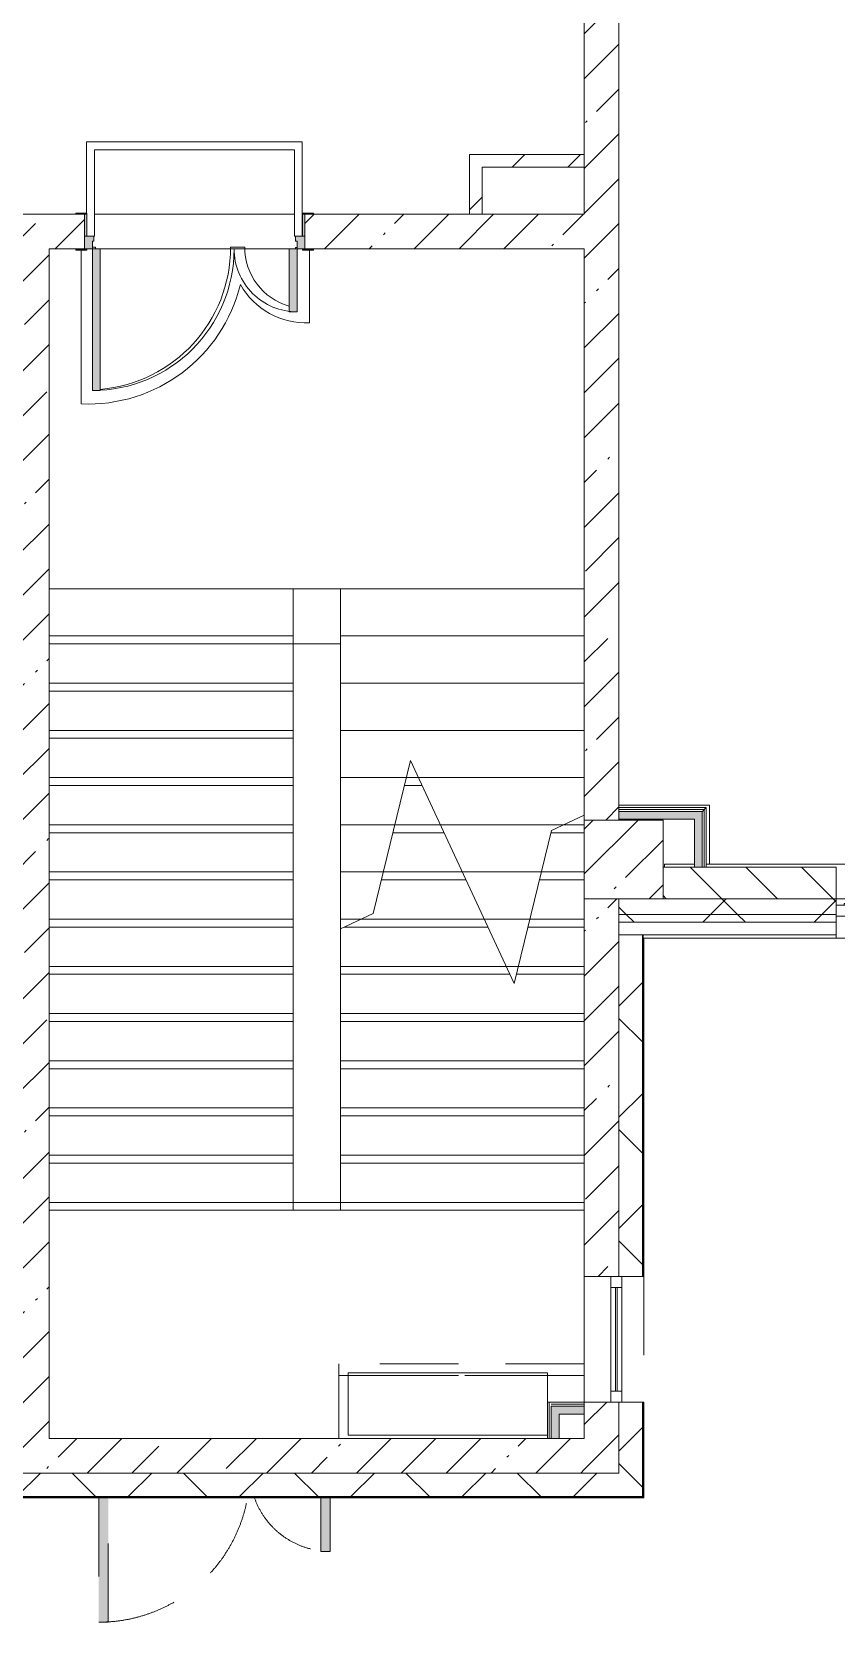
# Model space of a CAD drawing. Header units: millimetres. Extents: x -6228 to 200708, y -8553 to 29014.
# Drawn here: x 71970 to 77080, y -1048 to 9060 of the extents above; entities that cross this region are included whole.
import ezdxf

# ---------------------------------------------------------------- set-up
doc = ezdxf.new("R2010")
doc.units = ezdxf.units.MM
doc.linetypes.add('200_ШТРИХ__ш1_п0_6_', pattern=[800, 500, -300])
for name, color, linetype, lineweight in [('A-DETL-MBND-1', 7, '200_ШТРИХ__ш1_п0_6_', 9), ('A-GLAZ', 7, 'Continuous', 5), ('A-WALL', 7, 'Continuous', 5), ('A-WALL-3', 7, 'Continuous', 9), ('I-WALL', 7, 'Continuous', 5), ('S-COLS', 7, 'Continuous', 5), ('S-STRS', 7, 'Continuous', 5), ('S-STRS-MBND', 7, 'Continuous', 5)]:
    doc.layers.add(name, color=color, linetype=linetype, lineweight=lineweight)
for name, color, linetype, lineweight, true_color in [('A-DOOR-2', 7, 'Continuous', 5, 0xe2e2e2), ('A-DOOR-3', 7, 'Continuous', 5, 0xaaaaaa), ('A-DOOR-FRAM-1', 7, 'Continuous', 5, 0xe2e2e2), ('A-DOOR-FRAM-3', 7, 'Continuous', 5, 0xaaaaaa), ('A-FLOR-1', 7, 'Continuous', 5, 0xaaaaaa), ('I-WALL-1', 7, 'Continuous', 5, 0xe7e7e7)]:
    doc.layers.add(name, color=color, linetype=linetype, lineweight=lineweight, true_color=true_color)
pattern_1 = [(45, (0, 0), (-353.5534, 353.5534), []), (135, (0, 0), (-353.5534, -353.5534), [])]
pattern_2 = [(45, (0, 0), (-285.1231, 285.1231), []), (45, (285.12, 0), (-285.1231, 285.1231), [504.031, -100.806, 16.764, -84.042])]
pattern_3 = [(45, (0, 0), (-176.7767, 176.7767), [])]
pattern_4 = [(45, (0, 0), (-530.33, 530.33), []), (135, (0, 0), (-530.33, -530.33), [])]

# ---------------------------------------------------------------- blocks, each defined once
blk = doc.blocks.new('BSC_Колонна _Прямоугольная - 500х500-V13-2_1_3_птичка копия 1')
at = {"layer": 'S-COLS'}
h = blk.add_hatch(dxfattribs=at)
h.set_pattern_fill('FP_15', color=256, style=0, pattern_type=2)
h.set_pattern_definition([(45, (-75730, -3800), (-285.1231, 285.1231), []), (45, (-75444.88, -3800), (-285.1231, 285.1231), [504.031, -100.806, 16.764, -84.042])])
h.paths.add_polyline_path([(-250, -250), (250, -250), (250, 250), (-250, 250), (-250, -225)])
for p, q in [((250, 250), (-250, 250)), ((-250, 250), (-250, -250)), ((250, -250), (250, 250)), ((-250, -250), (250, -250))]:
    blk.add_line(p, q, dxfattribs=at)
blk = doc.blocks.new('110_Дверь_СКБ_2Ст - Д-1 Лестничная клетка EIS60-24319353-2_1_3_птичка копия 1')
at = {"layer": 'A-DOOR-2'}
for points in [[(612.5, 1010), (612.5, 110), (662.5, 110), (662.5, 1010)], [(-587.5, 510), (-637.5, 510), (-637.5, 110), (-587.5, 110), (-587.5, 256)], [(712.5, 30), (697.5, 30), (697.5, -110), (712.5, -110)]]:
    blk.add_hatch(color=256, dxfattribs=at).paths.add_polyline_path(points)
h = blk.add_hatch(color=256, dxfattribs=at)
h.paths.add_polyline_path([(662.5, 110), (662.5, 60), (652.5, 60), (652.5, 30), (712.5, 30), (712.5, 110)])
h.paths.add_polyline_path([(-637.5, 110), (-687.5, 110), (-687.5, 30), (-627.5, 30), (-627.5, 60), (-637.5, 60)])
at = {"layer": 'A-DOOR-FRAM-1'}
for points in [[(-742.5, 118), (-742.5, 110), (-672.5, 110), (-672.5, 118)], [(697.5, 118), (697.5, 110), (767.5, 110), (767.5, 118)], [(-672.5, 30), (-687.5, 30), (-687.5, -110), (-672.5, -110)], [(-672.5, -110), (-742.5, -110), (-742.5, -118), (-672.5, -118)], [(697.5, -110), (697.5, -118), (767.5, -118), (767.5, -110)]]:
    blk.add_hatch(color=256, dxfattribs=at).paths.add_polyline_path(points)
at = {"layer": 'A-DOOR-3'}
for p, q in [((662.5, 1010), (612.5, 1010)), ((612.5, 1010), (612.5, 110)), ((662.5, 110), (662.5, 1010)), ((-637.5, 510), (-637.5, 110)), ((-587.5, 510), (-637.5, 510)), ((-587.5, 110), (-587.5, 510)), ((-637.5, 110), (-587.5, 110)), ((612.5, 110), (662.5, 110))]:
    blk.add_line(p, q, dxfattribs=at)
for centre, radius, start, end in [((662.5, 110), 900, 90, 180), ((-637.5, 110), 400, 360, 90)]:
    blk.add_arc(centre, radius, start, end, dxfattribs=at)
at = {"layer": 'A-DOOR-FRAM-3'}
for p, q in [((-672.5, 118), (-742.5, 118)), ((-742.5, 118), (-742.5, 110)), ((-742.5, 110), (-672.5, 110)), ((-637.5, 110), (-687.5, 110)), ((-687.5, 110), (-687.5, 30)), ((-672.5, 110), (-672.5, 118)), ((-637.5, 60), (-637.5, 110)), ((662.5, 110), (662.5, 60)), ((712.5, 110), (662.5, 110)), ((767.5, 118), (697.5, 118)), ((697.5, 118), (697.5, 110)), ((697.5, 110), (767.5, 110)), ((712.5, 30), (712.5, 110)), ((767.5, 110), (767.5, 118)), ((-687.5, 30), (-627.5, 30)), ((-672.5, 30), (-687.5, 30)), ((-687.5, 30), (-687.5, -110)), ((-672.5, -110), (-672.5, 30)), ((-627.5, 60), (-637.5, 60)), ((-627.5, 30), (-627.5, 60)), ((662.5, 60), (652.5, 60)), ((652.5, 60), (652.5, 30)), ((652.5, 30), (712.5, 30)), ((712.5, 30), (697.5, 30)), ((697.5, 30), (697.5, -110)), ((712.5, -110), (712.5, 30)), ((-672.5, -110), (-742.5, -110)), ((-742.5, -110), (-742.5, -118)), ((-742.5, -118), (-672.5, -118)), ((-687.5, -110), (-672.5, -110)), ((-672.5, -118), (-672.5, -110)), ((697.5, -110), (712.5, -110)), ((767.5, -110), (697.5, -110)), ((697.5, -110), (697.5, -118)), ((697.5, -118), (767.5, -118)), ((767.5, -118), (767.5, -110))]:
    blk.add_line(p, q, dxfattribs=at)
blk = doc.blocks.new('120_Окно_СКБ_1Ст - 120_Окно_СКБ_1Ст 900х2500_h_-19906150-2_1_3_птичка копия 1')
at = {"layer": 'A-GLAZ'}
for p, q in [((-450, -75), (-450, -5)), ((-450, -5), (-380, -5)), ((450, -5), (-450, -5)), ((-380, -75), (-450, -75)), ((-450, -75), (-400, -75)), ((-380, -75), (-400, -75)), ((-400, -75), (-400, -85)), ((-400, -85), (400, -85)), ((400, -85), (-400, -85)), ((-380, -5), (-380, -75)), ((380, -35), (-380, -35)), ((-380, -35), (-380, -75)), ((-330, -85), (-330, -35)), ((-330, -55), (330, -55)), ((330, -65), (-330, -65)), ((330, -85), (330, -35)), ((380, -75), (380, -5)), ((380, -5), (450, -5)), ((380, -75), (380, -35)), ((450, -75), (380, -75)), ((400, -75), (380, -75)), ((400, -75), (450, -75)), ((400, -85), (400, -75)), ((450, -5), (450, -75))]:
    blk.add_line(p, q, dxfattribs=at)
blk = doc.blocks.new('110_Дверь_СКБ_2Ст_Наружная - ДН-1_л__ Двухстворчатая 1350 х3200 _ЛК_ в свету с верхним остеклением 2-V112-2_1_3_птичка копия 1')
at = {"layer": 'A-DETL-MBND-1'}
for points in [[(754, 869), (694, 869), (694, 79), (754, 79), (754, 204)], [(-716, 419), (-716, 79), (-656, 79), (-656, 419)]]:
    blk.add_hatch(color=256, dxfattribs=at).paths.add_polyline_path(points)
for p, q in [((754, 869), (694, 869)), ((694, 869), (694, 79)), ((754, 79), (754, 869)), ((-716, 419), (-716, 79)), ((-656, 419), (-716, 419)), ((-656, 79), (-656, 419))]:
    blk.add_line(p, q, dxfattribs=at)
for centre, radius, start, end in [((754, -91), 960, 90, 169.737), ((-716, -91), 510, 19.5984, 90)]:
    blk.add_arc(centre, radius, start, end, dxfattribs=at)
blk = doc.blocks.new('120_Окно_СКБ_1Ст - 120_Окно_СКБ_1Ст 800х2500 EI30-23532001-2_1_3_птичка копия 1')
at = {"layer": 'A-GLAZ'}
for p, q in [((-400, -127), (-400, -57)), ((-400, -57), (-330, -57)), ((400, -57), (-400, -57)), ((-330, -57), (-330, -127)), ((330, -87), (-330, -87)), ((330, -97), (-330, -97)), ((330, -127), (330, -57)), ((330, -57), (400, -57)), ((400, -57), (400, -127)), ((-330, -127), (-400, -127)), ((-400, -127), (400, -127)), ((400, -127), (330, -127))]:
    blk.add_line(p, q, dxfattribs=at)
blk = doc.blocks.new('Зашивка приборов отопления27 - Зашивка приборов отопления-33322407-2_1_3_птичка копия 1')
at = {"layer": 'A-DETL-MBND-1'}
for p, q in [((75480, 595), (73920, 595)), ((73920, 595), (73920, 520)), ((73920, 520), (73920, 120)), ((75480, 520), (73920, 520)), ((73920, 520), (73920, 120)), ((73920, 520), (75480, 520)), ((75480, 520), (75480, 595)), ((75480, 350), (75480, 520))]:
    blk.add_line(p, q, dxfattribs=at)

msp = doc.modelspace()

# ---------------------------------------------------------------- hatches: boundary and pattern name
at = {"layer": 'A-WALL'}
h = msp.add_hatch(dxfattribs=at)
h.set_pattern_fill('FP_30', color=256, style=0, pattern_type=2)
h.set_pattern_definition([(135, (0, 0), (-176.7767, -176.7767), [])])
h.paths.add_polyline_path([(80080, 3550), (80350, 3550), (80350, 3750), (80080, 3750), (80080, 3575.3)])
h.paths.add_polyline_path([(79180, 3550), (79180, 3750), (77980, 3750), (77980, 3550), (78704, 3550)])
h.paths.add_polyline_path([(76091.8, 3550), (77080, 3550), (77080, 3750), (75980, 3750), (75980, 3550)])
h = msp.add_hatch(dxfattribs=at)
h.set_pattern_fill('FP_20', color=256, style=0, pattern_type=2)
h.set_pattern_definition(pattern_1)
h.paths.add_polyline_path([(81316.2, 3450), (81420, 3450), (81420, 3550), (80080, 3550), (80080, 3450), (80445.5, 3450)])
h.paths.add_polyline_path([(84120, 3450), (84700, 3450), (84700, 3550), (84120, 3550)])
h.paths.add_polyline_path([(76962.6, 3450), (77080, 3450), (77080, 3550), (75700, 3550), (75700, 3450), (76091.8, 3450)])
h.paths.add_polyline_path([(77980, 3450), (79180, 3450), (79180, 3550), (77980, 3550)])
h = msp.add_hatch(dxfattribs=at)
h.set_pattern_fill('FP_20', color=256, style=0, pattern_type=2)
h.set_pattern_definition(pattern_1)
h.paths.add_polyline_path([(84800, 3400), (84799.1, 3450), (84120, 3450), (84120, 3400), (84799.1, 3400)])
h.paths.add_polyline_path([(76962.6, 3400), (77080, 3400), (77080, 3450), (75700, 3450), (75700, 3400), (76091.8, 3400)])
h.paths.add_polyline_path([(77980, 3400), (79180, 3400), (79180, 3450), (77980, 3450)])
h.paths.add_polyline_path([(81316.2, 3400), (81420, 3400), (81420, 3450), (80080, 3450), (80080, 3400), (80445.5, 3400)])
h = msp.add_hatch(dxfattribs=at)
h.set_pattern_fill('FP_20', color=256, style=0, pattern_type=2)
h.set_pattern_definition(pattern_1)
h.paths.add_polyline_path([(75700, -250), (75850, -250), (75850, 350), (75700, 350), (75700, -100)])
h.paths.add_polyline_path([(75850, 1150), (75850, 3320), (75700, 3320), (75700, 1150)])
h = msp.add_hatch(dxfattribs=at)
h.set_pattern_fill('FP_20', color=256, style=0, pattern_type=2)
h.set_pattern_definition(pattern_1)
h.paths.add_polyline_path([(75700, -250), (75700, -100), (71560, -100), (71560, -250), (75221.1, -250)])
h.paths.add_polyline_path([(69996.8, -250), (70660, -250), (70660, -100), (67060, -100), (67060, -250), (68255.4, -250)])
h.paths.add_polyline_path([(61410, -250), (62060, -250), (62060, -100), (60910, -100), (60910, -250), (61289.6, -250)])
h.paths.add_polyline_path([(65160, -250), (66160, -250), (66160, -100), (65160, -100)])
h.paths.add_polyline_path([(58810, -250), (58810, -100), (58060, -100), (58060, -250), (58677.4, -250)])
h.paths.add_polyline_path([(56936, -250), (57160, -250), (57160, -100), (56410, -100), (56410, -250)])
h.paths.add_polyline_path([(52582.4, -250), (53310, -250), (53310, -100), (51910, -100), (51910, -250)])
h.paths.add_polyline_path([(48810, -250), (48810, -100), (47410, -100), (47410, -250), (48228.8, -250)])
h.paths.add_polyline_path([(44936.3, -250), (45310, -250), (45310, -100), (44936.3, -100)])
h.paths.add_polyline_path([(43875.2, -250), (44036.3, -250), (44036.3, -100), (42660, -100), (42660, -250), (43004.5, -250)])
h.paths.add_polyline_path([(35168, -250), (35890, -250), (35890, -100), (34770, -100), (34770, -250)])
h.paths.add_polyline_path([(29209.7, -250), (30910, -250), (30910, -100), (29209.7, -100)])
h.paths.add_polyline_path([(39560, -250), (39560, -100), (37990, -100), (37990, -250), (39521.6, -250)])
h.paths.add_polyline_path([(33010, -250), (33870, -250), (33870, -100), (33010, -100)])
h.paths.add_polyline_path([(22710, -250), (22710, -100), (21610, -100), (21610, -250), (22542.5, -250)])
h.paths.add_polyline_path([(24810, -250), (26409.7, -250), (26409.7, -100), (24810, -100)])
h.paths.add_polyline_path([(16447.5, -250), (17260, -250), (17260, -100), (16110, -100), (16110, -250)])
h.paths.add_polyline_path([(18624.3, -250), (18810, -250), (18810, -100), (18160, -100), (18160, -250), (18188.9, -250)])
h.paths.add_polyline_path([(13010, -250), (13010, -100), (11660, -100), (11660, -250), (12529.2, -250)])
h.paths.add_polyline_path([(2080.6, -250), (3730, -250), (3730, -100), (-260, -100), (-260, -250)])
h.paths.add_polyline_path([(4630, -250), (8560, -250), (8560, -100), (4630, -100)])
at = {"layer": 'I-WALL'}
h = msp.add_hatch(dxfattribs=at)
h.set_pattern_fill('FP_28', color=256, style=0, pattern_type=2)
h.set_pattern_definition(pattern_2)
h.paths.add_polyline_path([(75480, 7900), (75700, 7900), (75700, 9352.3), (75480, 9352.3), (75480, 8200)])
h.paths.add_polyline_path([(75656.5, 10792.3), (75700, 10792.3), (75700, 10900), (75480, 10900), (75480, 10792.3)])
h = msp.add_hatch(dxfattribs=at)
h.set_pattern_fill('FP_32', color=256, style=0, pattern_type=2)
h.set_pattern_definition(pattern_3)
h.paths.add_polyline_path([(74830, 7900), (74830, 8280), (74750, 8280), (74750, 7900)])
h = msp.add_hatch(dxfattribs=at)
h.set_pattern_fill('FP_32', color=256, style=0, pattern_type=2)
h.set_pattern_definition(pattern_3)
h.paths.add_polyline_path([(75480, 8200), (75480, 8280), (74830, 8280), (74830, 8200), (75221.1, 8200)])
h = msp.add_hatch(dxfattribs=at)
h.set_pattern_fill('FP_28', color=256, style=0, pattern_type=2)
h.set_pattern_definition(pattern_2)
h.paths.add_polyline_path([(72080, 120), (72080, 7900), (71860, 7900), (71860, 120)])
h = msp.add_hatch(dxfattribs=at)
h.set_pattern_fill('FP_28', color=256, style=0, pattern_type=2)
h.set_pattern_definition(pattern_2)
h.paths.add_polyline_path([(73760, 7680), (75480, 7680), (75480, 7900), (73705, 7900), (73705, 7680)])
h.paths.add_polyline_path([(72173.6, 7680), (72305, 7680), (72305, 7900), (72080, 7900), (72080, 7680)])
h = msp.add_hatch(dxfattribs=at)
h.set_pattern_fill('FP_28', color=256, style=0, pattern_type=2)
h.set_pattern_definition(pattern_2)
h.paths.add_polyline_path([(75480, -100), (75700, -100), (75700, 350), (75480, 350), (75480, 120)])
h.paths.add_polyline_path([(75480, 1150), (75700, 1150), (75700, 3550), (75480, 3550), (75480, 3009.8)])
h.paths.add_polyline_path([(75700, 4050), (75700, 7900), (75480, 7900), (75480, 4050), (75662.3, 4050)])
h = msp.add_hatch(dxfattribs=at)
h.set_pattern_fill('FP_132', color=256, style=0, pattern_type=2)
h.set_pattern_definition(pattern_4)
h.paths.add_polyline_path([(76241.9, 4117.5), (76254.4, 4117.5), (76254.4, 4130), (75700, 4130), (75700, 4117.5), (76091.8, 4117.5)])
h = msp.add_hatch(dxfattribs=at)
h.set_pattern_fill('FP_132', color=256, style=0, pattern_type=2)
h.set_pattern_definition(pattern_4)
h.paths.add_polyline_path([(76229.4, 4105), (76241.9, 4105), (76241.9, 4117.5), (75700, 4117.5), (75700, 4105), (76091.8, 4105)])
h = msp.add_hatch(dxfattribs=at)
h.set_pattern_fill('FP_132', color=256, style=0, pattern_type=2)
h.set_pattern_definition(pattern_4)
h.paths.add_polyline_path([(76229.4, 3750), (76241.9, 3750), (76241.9, 4105), (76229.4, 4105), (76229.4, 4055)])
h = msp.add_hatch(dxfattribs=at)
h.set_pattern_fill('FP_132', color=256, style=0, pattern_type=2)
h.set_pattern_definition(pattern_4)
h.paths.add_polyline_path([(76241.9, 3750), (76254.4, 3750), (76254.4, 4117.5), (76241.9, 4117.5), (76241.9, 4055)])
h = msp.add_hatch(dxfattribs=at)
h.set_pattern_fill('FP_28', color=256, style=0, pattern_type=2)
h.set_pattern_definition(pattern_2)
h.paths.add_polyline_path([(75480, -100), (75480, 120), (71860, 120), (71860, -100), (75221.1, -100)])
at = {"layer": 'I-WALL-1'}
for points in [[(76179.4, 4055), (76229.4, 4055), (76229.4, 4105), (75700, 4105), (75700, 4055), (76091.8, 4055)], [(76229.4, 3750), (76229.4, 4055), (76179.4, 4055), (76179.4, 3750)], [(75270, 120), (75320, 120), (75320, 325), (75270, 325), (75270, 182.1)], [(75480, 275), (75480, 325), (75320, 325), (75320, 275)]]:
    msp.add_hatch(color=256, dxfattribs=at).paths.add_polyline_path(points)

# ---------------------------------------------------------------- linework, layer by layer
at = {"layer": 'A-DETL-MBND-1'}
for p, q in [((75480, 595), (75480, 1150)), ((75858, 1150), (75858, 350))]:
    msp.add_line(p, q, dxfattribs=at)
at = {"layer": 'A-FLOR-1'}
for p, q in [((72318.3, 8360.1), (72318.3, 7908)), ((73688.3, 8360.1), (72318.3, 8360.1)), ((72368.3, 7760.1), (72368.3, 8310.1)), ((72368.3, 8310.1), (73638.3, 8310.1)), ((73638.3, 8310.1), (73638.3, 7760.1)), ((73688.3, 7760.1), (73688.3, 8360.1)), ((72320, 7760.1), (72368.3, 7760.1)), ((72373.5, 7692.1), (72355, 7692.1)), ((72373.5, 7680), (72373.5, 7692.1)), ((73322.6, 7690.6), (73232.9, 7690.6)), ((73638.3, 7760.1), (73688.3, 7760.1)), ((73655, 7689.1), (73645.2, 7689.1)), ((73645.2, 7689.1), (73645.2, 7680)), ((72283.7, 7672), (72283.7, 6695.1)), ((73734.5, 7210.5), (73734.5, 7672)), ((73630, 5170), (73930, 5170)), ((75700, 4145), (76274.4, 4145)), ((76274.4, 4145), (76274.4, 3770)), ((73980, 536), (73980, 140)), ((75245, 536), (73980, 536)), ((75245, 350), (75245, 536)), ((73980, 140), (75245, 140))]:
    msp.add_line(p, q, dxfattribs=at)
for centre, radius, start, end in [((72327.9, 7689.1), 905, 274.89327, 0.09571), ((73712.3, 7690.6), 389.8, 180, 253.95631), ((72327.9, 7689.1), 995, 267.45356, 346.31888), ((73712.1, 7689.1), 479.2, 209.41362, 272.67589)]:
    msp.add_arc(centre, radius, start, end, dxfattribs=at)
at = {"layer": 'A-WALL'}
for p, q in [((77080, 3750), (75980, 3750)), ((77080, 3300), (77080, 3750)), ((77080, 3550), (77980, 3550)), ((75858, 3300), (84950, 3300)), ((75858, 1150), (75858, 3300)), ((75700, 1150), (75858, 1150)), ((75858, 350), (75700, 350)), ((75858, -258), (75858, 350)), ((75700, -100), (75480, -100)), ((66160, -258), (75858, -258))]:
    msp.add_line(p, q, dxfattribs=at)
at = {"layer": 'A-WALL-3'}
for p, q in [((75480, 8200), (75480, 8280)), ((74750, 7900), (74830, 7900)), ((76241.9, 4117.5), (75700, 4117.5)), ((76229.4, 4105), (75700, 4105)), ((76229.4, 3750), (76229.4, 4105)), ((76241.9, 3750), (76241.9, 4117.5)), ((77080, 3550), (75980, 3550)), ((75700, 3450), (77080, 3450)), ((75700, 3400), (77080, 3400)), ((75700, 3320), (77080, 3320)), ((75700, 1150), (75700, 3320)), ((75850, 1150), (75850, 3320)), ((75853, 1150), (75853, 3320)), ((75858, 3300), (75853, 3300)), ((75257.5, 120), (75257.5, 350)), ((75480, 337.5), (75270, 337.5)), ((75270, 120), (75270, 325)), ((75480, 325), (75270, 325)), ((75480, 275), (75480, 350)), ((75700, 350), (75700, -100)), ((75850, -250), (75850, 350)), ((75853, -253), (75853, 350)), ((75245, 120), (75320, 120)), ((75480, -100), (71560, -100)), ((71560, -250), (75850, -250)), ((71560, -253), (75853, -253))]:
    msp.add_line(p, q, dxfattribs=at)
at = {"layer": 'I-WALL'}
for p, q in [((75700, 4050), (75700, 10900)), ((75480, 9352.3), (75480, 8280)), ((74750, 8280), (74750, 7900)), ((75480, 8280), (74750, 8280)), ((74830, 7900), (74830, 8200)), ((74830, 8200), (75480, 8200)), ((75480, 8200), (75480, 7900)), ((72250, 7900), (71860, 7900)), ((72368.3, 7900), (73638.3, 7900)), ((74750, 7900), (73760, 7900)), ((75480, 7900), (74830, 7900)), ((72080, 120), (72080, 7680)), ((72080, 7680), (72250, 7680)), ((73232.3, 7680), (72405, 7680)), ((73605, 7680), (73323.5, 7680)), ((73760, 7680), (75480, 7680)), ((75480, 7680), (75480, 4050)), ((76254.4, 4130), (75700, 4130)), ((75700, 4055), (76179.4, 4055)), ((76179.4, 4055), (76179.4, 3750)), ((76254.4, 3750), (76254.4, 4130)), ((75990, 3770), (76179.4, 3770)), ((75990, 3770), (75990, 3750)), ((76179.4, 3750), (76254.4, 3750)), ((76253.6, 3770), (80350, 3770)), ((75480, 3550), (75480, 1150)), ((75700, 3320), (75700, 3550)), ((75480, 1150), (75700, 1150)), ((75245, 350), (75245, 120)), ((75320, 350), (75245, 350)), ((75700, 350), (75320, 350)), ((75320, 120), (75320, 275)), ((75320, 275), (75480, 275)), ((75480, 275), (75480, 120)), ((75245, 120), (72080, 120)), ((75480, 120), (75320, 120))]:
    msp.add_line(p, q, dxfattribs=at)
at = {"layer": 'S-STRS'}
for p, q in [((73232.3, 7680), (72405, 7680)), ((73605, 7680), (73323.5, 7680)), ((73630, 5520), (73930, 5520)), ((73630, 5169.7), (73630, 5520)), ((75480, 5520), (73930, 5520)), ((73930, 5520), (73930, 5220)), ((75480, 5520), (73930, 5520)), ((72080, 5169.7), (73630, 5169.7)), ((72080, 5169.7), (73630, 5169.7)), ((73630, 4869.7), (73630, 5169.7)), ((73930, 5220), (73930, 4920)), ((75480, 5220), (73930, 5220)), ((75480, 5220), (73930, 5220)), ((72080, 4869.7), (73630, 4869.7)), ((72080, 4869.7), (73630, 4869.7)), ((73630, 4569.7), (73630, 4869.7)), ((73930, 4920), (73930, 4620)), ((75480, 4920), (73930, 4920)), ((75480, 4920), (73930, 4920)), ((72080, 4569.7), (73630, 4569.7)), ((72080, 4569.7), (73630, 4569.7)), ((73630, 4269.7), (73630, 4569.7)), ((73930, 4620), (73930, 4320)), ((75480, 4620), (73930, 4620)), ((75480, 4620), (73930, 4620)), ((72080, 4269.7), (73630, 4269.7)), ((72080, 4269.7), (73630, 4269.7)), ((73630, 3969.7), (73630, 4269.7)), ((73930, 4320), (73930, 4020)), ((74348.6, 4320), (73930, 4320)), ((74348.6, 4320), (73930, 4320)), ((74448.7, 4269.7), (74336.3, 4269.7)), ((74448.7, 4269.7), (74336.3, 4269.7)), ((75480, 4320), (74425.2, 4320)), ((75480, 4320), (74425.2, 4320)), ((72080, 3969.7), (73630, 3969.7)), ((72080, 3969.7), (73630, 3969.7)), ((73630, 3669.7), (73630, 3969.7)), ((73930, 4020), (73930, 3720)), ((74275.7, 4020), (73930, 4020)), ((74275.7, 4020), (73930, 4020)), ((74588.6, 3969.7), (74263.4, 3969.7)), ((74588.6, 3969.7), (74263.4, 3969.7)), ((75348.4, 4020), (74565.1, 4020)), ((75348.4, 4020), (74565.1, 4020)), ((75480, 3969.7), (75267.9, 3969.7)), ((75480, 3969.7), (75267.9, 3969.7)), ((72080, 3669.7), (73630, 3669.7)), ((72080, 3669.7), (73630, 3669.7)), ((73630, 3369.7), (73630, 3669.7)), ((73930, 3720), (73930, 3420)), ((74202.8, 3720), (73930, 3720)), ((74202.8, 3720), (73930, 3720)), ((74728.5, 3669.7), (74190.5, 3669.7)), ((74728.5, 3669.7), (74190.5, 3669.7)), ((75207.2, 3720), (74705, 3720)), ((75207.2, 3720), (74705, 3720)), ((75480, 3669.7), (75195, 3669.7)), ((75480, 3669.7), (75195, 3669.7)), ((72080, 3369.7), (73630, 3369.7)), ((72080, 3369.7), (73630, 3369.7)), ((73630, 3069.7), (73630, 3369.7)), ((73930, 3420), (73930, 3358.6)), ((74061.6, 3420), (73930, 3420)), ((74061.6, 3420), (73930, 3420)), ((73930, 3358.6), (73930, 3069.7)), ((74868.3, 3369.7), (73953.8, 3369.7)), ((74868.3, 3369.7), (73953.8, 3369.7)), ((75134.3, 3420), (74844.9, 3420)), ((75134.3, 3420), (74844.9, 3420)), ((75480, 3369.7), (75122.1, 3369.7)), ((75480, 3369.7), (75122.1, 3369.7)), ((72080, 3069.7), (73630, 3069.7)), ((72080, 3069.7), (73630, 3069.7)), ((73630, 2769.7), (73630, 3069.7)), ((73930, 3069.7), (73930, 2769.7)), ((75008.2, 3069.7), (73930, 3069.7)), ((75008.2, 3069.7), (73930, 3069.7)), ((75061.4, 3120), (74984.8, 3120)), ((75061.4, 3120), (74984.8, 3120)), ((75480, 3069.7), (75049.2, 3069.7)), ((75480, 3069.7), (75049.2, 3069.7)), ((72080, 2769.7), (73630, 2769.7)), ((72080, 2769.7), (73630, 2769.7)), ((73630, 2469.7), (73630, 2769.7)), ((73930, 2769.7), (73930, 2469.7)), ((75480, 2769.7), (73930, 2769.7)), ((75480, 2769.7), (73930, 2769.7)), ((72080, 2469.7), (73630, 2469.7)), ((72080, 2469.7), (73630, 2469.7)), ((73630, 2169.7), (73630, 2469.7)), ((73930, 2469.7), (73930, 2169.7)), ((75480, 2469.7), (73930, 2469.7)), ((75480, 2469.7), (73930, 2469.7)), ((72080, 2169.7), (73630, 2169.7)), ((72080, 2169.7), (73630, 2169.7)), ((73630, 1869.7), (73630, 2169.7)), ((73930, 2169.7), (73930, 1869.7)), ((75480, 2169.7), (73930, 2169.7)), ((75480, 2169.7), (73930, 2169.7)), ((72080, 1869.7), (73630, 1869.7)), ((72080, 1869.7), (73630, 1869.7)), ((73630, 1569.7), (73630, 1869.7)), ((73930, 1869.7), (73930, 1569.7)), ((75480, 1869.7), (73930, 1869.7)), ((75480, 1869.7), (73930, 1869.7)), ((72080, 1569.7), (73630, 1569.7)), ((72080, 1569.7), (73630, 1569.7)), ((73930, 1569.7), (73630, 1569.7)), ((75480, 1569.7), (73930, 1569.7)), ((75480, 1569.7), (73930, 1569.7))]:
    msp.add_line(p, q, dxfattribs=at)
at = {"layer": 'S-STRS-MBND'}
for p, q in [((75480, 7680), (72080, 7680)), ((72080, 7680), (72080, 5520)), ((75480, 5520), (75480, 7680)), ((72080, 5520), (73630, 5520)), ((72080, 1620), (72080, 5520)), ((72080, 5520), (73630, 5520)), ((73630, 5520), (75480, 5520)), ((73630, 1620), (73630, 5520)), ((72080, 5220), (73630, 5220)), ((72080, 5220), (73630, 5220)), ((72080, 4920), (73630, 4920)), ((72080, 4920), (73630, 4920)), ((72080, 4620), (73630, 4620)), ((72080, 4620), (73630, 4620)), ((74138.6, 3455.9), (74374.8, 4428.1)), ((74374.8, 4428.1), (75035.2, 3011.9)), ((72080, 4320), (73630, 4320)), ((72080, 4320), (73630, 4320)), ((74425.2, 4320), (74348.6, 4320)), ((74425.2, 4320), (74348.6, 4320)), ((75271.4, 3984.1), (75480, 4081.4)), ((72080, 4020), (73630, 4020)), ((72080, 4020), (73630, 4020)), ((74565.1, 4020), (74275.7, 4020)), ((74565.1, 4020), (74275.7, 4020)), ((75035.2, 3011.9), (75271.4, 3984.1)), ((75480, 4020), (75348.4, 4020)), ((75480, 4020), (75348.4, 4020)), ((72080, 3720), (73630, 3720)), ((72080, 3720), (73630, 3720)), ((74705, 3720), (74202.8, 3720)), ((74705, 3720), (74202.8, 3720)), ((75480, 3720), (75207.2, 3720)), ((75480, 3720), (75207.2, 3720)), ((73930, 3358.6), (74138.6, 3455.9)), ((72080, 3420), (73630, 3420)), ((72080, 3420), (73630, 3420)), ((73930, 3358.6), (73930, 1620)), ((74844.9, 3420), (74061.6, 3420)), ((74844.9, 3420), (74061.6, 3420)), ((75480, 3420), (75134.3, 3420)), ((75480, 3420), (75134.3, 3420)), ((75480, 3420), (75480, 1620)), ((72080, 3120), (73630, 3120)), ((72080, 3120), (73630, 3120)), ((74984.8, 3120), (73930, 3120)), ((74984.8, 3120), (73930, 3120)), ((75480, 3120), (75061.4, 3120)), ((75480, 3120), (75061.4, 3120)), ((72080, 2820), (73630, 2820)), ((72080, 2820), (73630, 2820)), ((75480, 2820), (73930, 2820)), ((75480, 2820), (73930, 2820)), ((72080, 2520), (73630, 2520)), ((72080, 2520), (73630, 2520)), ((75480, 2520), (73930, 2520)), ((75480, 2520), (73930, 2520)), ((72080, 2220), (73630, 2220)), ((72080, 2220), (73630, 2220)), ((75480, 2220), (73930, 2220)), ((75480, 2220), (73930, 2220)), ((72080, 1920), (73630, 1920)), ((72080, 1920), (73630, 1920)), ((75480, 1920), (73930, 1920)), ((75480, 1920), (73930, 1920)), ((72080, 1620), (72080, 120)), ((72080, 1620), (73630, 1620)), ((72080, 1620), (73630, 1620)), ((73930, 1620), (73630, 1620)), ((75480, 1620), (73930, 1620)), ((75480, 1620), (73930, 1620)), ((75480, 120), (75480, 1620)), ((72080, 120), (75480, 120))]:
    msp.add_line(p, q, dxfattribs=at)

# ---------------------------------------------------------------- block references
at = {"layer": 'A-DETL-MBND-1'}
msp.add_blockref('Зашивка приборов отопления27 - Зашивка приборов отопления-33322407-2_1_3_птичка копия 1', (0, 0), dxfattribs=at)
at = {"layer": 'A-DETL-MBND-1', "rotation": 180}
msp.add_blockref('110_Дверь_СКБ_2Ст_Наружная - ДН-1_л__ Двухстворчатая 1350 х3200 _ЛК_ в свету с верхним остеклением 2-V112-2_1_3_птичка копия 1', (73149.5, -179), dxfattribs=at)
at = {"layer": 'A-DOOR-3', "rotation": 180}
msp.add_blockref('110_Дверь_СКБ_2Ст - Д-1 Лестничная клетка EIS60-24319353-2_1_3_птичка копия 1', (73017.5, 7790), dxfattribs=at)
at = {"layer": 'A-GLAZ'}
for name, p, rotation in [('120_Окно_СКБ_1Ст - 120_Окно_СКБ_1Ст 900х2500_h_-19906150-2_1_3_птичка копия 1', (77530, 3435), 180), ('120_Окно_СКБ_1Ст - 120_Окно_СКБ_1Ст 800х2500 EI30-23532001-2_1_3_птичка копия 1', (75775, 750), 270)]:
    msp.add_blockref(name, p, dxfattribs=dict(at, rotation=rotation))
at = {"layer": 'S-COLS'}
msp.add_blockref('BSC_Колонна _Прямоугольная - 500х500-V13-2_1_3_птичка копия 1', (75730, 3800), dxfattribs=at)

doc.saveas('drawing.dxf')
